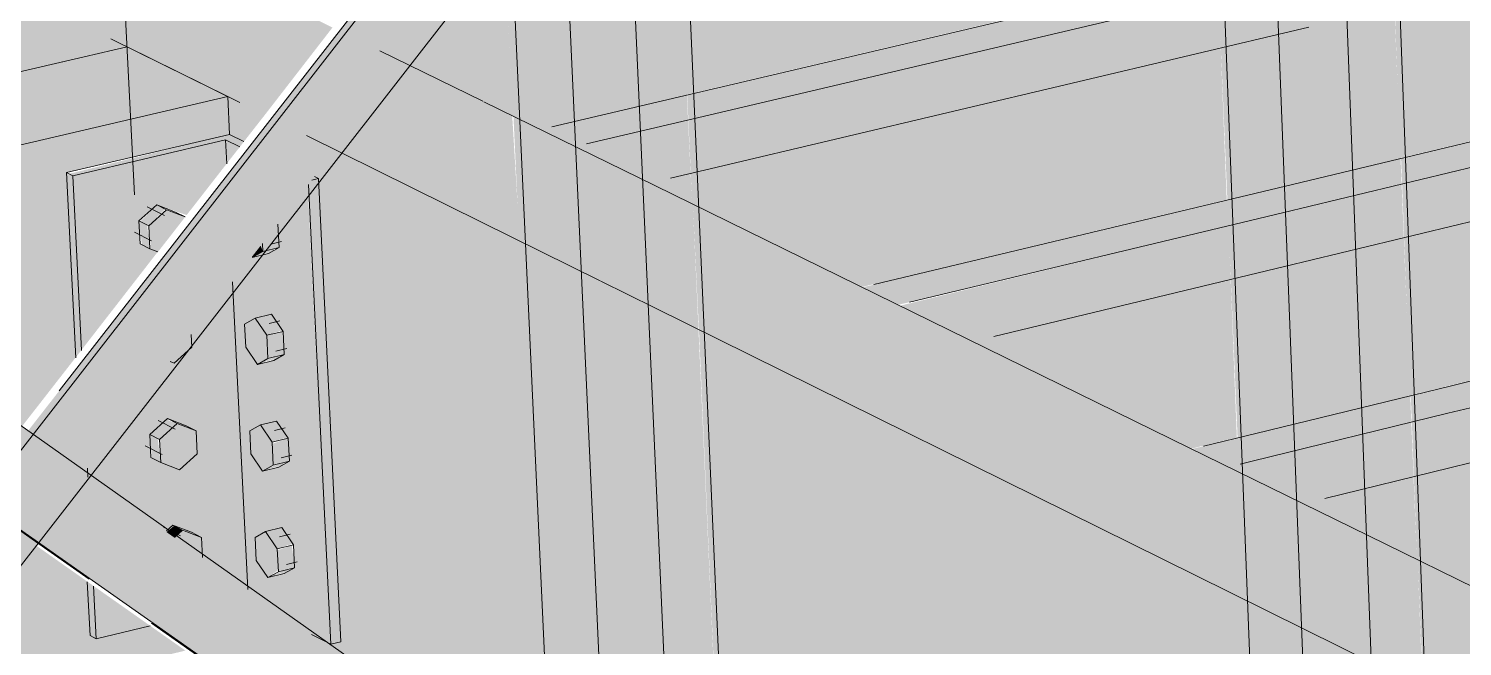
# Model space of a CAD drawing. Header units: inches. Extents: x -8026 to -8021, y -2777 to 2751.
# Drawn here: x -8022.01012 to -8021.96516, y 2750.26904 to 2750.28843 of the extents above; entities that cross this region are included whole.
import ezdxf

# ---------------------------------------------------------------- set-up
doc = ezdxf.new("R2010")
doc.units = ezdxf.units.IN
doc.header["$MEASUREMENT"] = 0
for name, color, linetype, lineweight in [('A-GLAZ-CWMG', 51, 'Continuous', 9), ('S-BEAM', 12, 'Continuous', 9), ('S-BEAM-2', 53, 'Continuous', 9), ('S-BEAM-4', 133, 'Continuous', 9), ('S-BEAM-6', 183, 'Continuous', 9), ('S-COLS', 52, 'Continuous', 9), ('S-COLS-1', 22, 'Continuous', 9), ('S-FSTN', 2, 'Continuous', 9)]:
    doc.layers.add(name, color=color, linetype=linetype, lineweight=lineweight)
doc.layers.add('A-GLAZ-CWMG-2', color=25, linetype='Continuous', lineweight=9, transparency=0.4)

msp = doc.modelspace()

# ---------------------------------------------------------------- hatches: boundary and pattern name
at = {"layer": 'A-GLAZ-CWMG-2'}
h = msp.add_hatch(color=256, dxfattribs=at)
h.paths.add_polyline_path([(-8021.971112, 2750.238782), (-8021.967375, 2750.23977), (-8021.967465, 2750.242164), (-8021.971367, 2750.244901), (-8021.971174, 2750.240398)], flags=0)
h.paths.add_polyline_path([(-8021.967605, 2750.245456), (-8021.967837, 2750.251175), (-8021.971705, 2750.253169), (-8021.971497, 2750.248206), (-8021.968386, 2750.246008)], flags=0)
h.paths.add_polyline_path([(-8021.968279, 2750.272602), (-8021.970377, 2750.32359), (-8021.974065, 2750.318849), (-8021.972157, 2750.274507), (-8021.968405, 2750.272664)], flags=0)
h.paths.add_polyline_path([(-8021.974211, 2750.322571), (-8021.970539, 2750.327331), (-8021.9718, 2750.357648), (-8021.975691, 2750.356879), (-8021.974226, 2750.322938)], flags=0)
h = msp.add_hatch(color=256, dxfattribs=at)
h.paths.add_polyline_path([(-8021.967375, 2750.23977), (-8021.965735, 2750.240204), (-8021.965764, 2750.240967), (-8021.967463, 2750.242116), (-8021.967435, 2750.241384)], flags=0)
h.paths.add_polyline_path([(-8021.965902, 2750.244252), (-8021.966142, 2750.250302), (-8021.967837, 2750.251175), (-8021.967605, 2750.245456), (-8021.965906, 2750.244255)], flags=0)
h.paths.add_polyline_path([(-8021.96658, 2750.271768), (-8021.968777, 2750.32569), (-8021.970377, 2750.32359), (-8021.968279, 2750.272602), (-8021.966755, 2750.271854)], flags=0)
h.paths.add_polyline_path([(-8021.970539, 2750.327331), (-8021.968915, 2750.329415), (-8021.970093, 2750.357985), (-8021.9718, 2750.357648), (-8021.970546, 2750.32753)], flags=0)
h = msp.add_hatch(color=256, dxfattribs=at)
h.paths.add_polyline_path([(-8021.992837, 2750.233033), (-8021.989174, 2750.234002), (-8021.990339, 2750.258228), (-8021.993399, 2750.260381), (-8021.994171, 2750.260189), (-8021.992864, 2750.2336)], flags=0)
h.paths.add_polyline_path([(-8021.991073, 2750.283789), (-8021.991687, 2750.296059), (-8021.995219, 2750.291466), (-8021.994953, 2750.28569), (-8021.991466, 2750.283981)], flags=0)
h.paths.add_polyline_path([(-8021.995423, 2750.295185), (-8021.991856, 2750.299777), (-8021.994507, 2750.353161), (-8021.998325, 2750.352407), (-8021.995485, 2750.29656)], flags=0)
h = msp.add_hatch(color=256, dxfattribs=at)
h.paths.add_polyline_path([(-8021.989174, 2750.234002), (-8021.987494, 2750.234447), (-8021.988569, 2750.256982), (-8021.990339, 2750.258228), (-8021.989204, 2750.234672)], flags=0)
h.paths.add_polyline_path([(-8021.988718, 2750.260349), (-8021.988773, 2750.261535), (-8021.989973, 2750.261236), (-8021.988907, 2750.260483)], flags=0)
h.paths.add_polyline_path([(-8021.989313, 2750.282924), (-8021.990048, 2750.298163), (-8021.991687, 2750.296059), (-8021.991073, 2750.283789), (-8021.99065, 2750.283581)], flags=0)
h.paths.add_polyline_path([(-8021.991856, 2750.299769), (-8021.990243, 2750.301887), (-8021.992756, 2750.353507), (-8021.994507, 2750.353161), (-8021.991856, 2750.299777)], flags=0)
for points in [[(-8021.990096, 2750.262771), (-8021.991058, 2750.283783), (-8021.994917, 2750.285677), (-8021.993933, 2750.264744), (-8021.991485, 2750.263485)], [(-8021.98834, 2750.261867), (-8021.989291, 2750.282916), (-8021.991058, 2750.283783), (-8021.990096, 2750.262771), (-8021.988456, 2750.261927)], [(-8021.967435, 2750.251114), (-8021.968259, 2750.272595), (-8021.972148, 2750.274504), (-8021.9713, 2750.253102)], [(-8021.965742, 2750.250243), (-8021.966556, 2750.271759), (-8021.968259, 2750.272595), (-8021.967435, 2750.251114), (-8021.966727, 2750.25075)]]:
    msp.add_hatch(color=256, dxfattribs=at).paths.add_polyline_path(points, flags=0)
at = {"layer": 'S-BEAM-2'}
h = msp.add_hatch(color=256, dxfattribs=at)
h.paths.add_polyline_path([(-8021.955922, 2750.262552), (-8021.956073, 2750.266615), (-8021.966556, 2750.271759), (-8021.966391, 2750.267736), (-8021.956701, 2750.262938)], flags=0)
h.paths.add_polyline_path([(-8021.971977, 2750.270502), (-8021.972148, 2750.274504), (-8021.989291, 2750.282916), (-8021.989099, 2750.27898), (-8021.974083, 2750.271544)], flags=0)
h.paths.add_polyline_path([(-8021.994719, 2750.281762), (-8021.994956, 2750.285696), (-8021.998373, 2750.287373), (-8022.000499, 2750.284624), (-8021.995599, 2750.282197)], flags=0)
h.paths.add_polyline_path([(-8022.002714, 2750.285721), (-8022.000593, 2750.288462), (-8022.007248, 2750.291728), (-8022.007035, 2750.28786), (-8022.003039, 2750.285881)], flags=0)
h = msp.add_hatch(color=256, dxfattribs=at)
h.paths.add_polyline_path([(-8022.275522, 2750.222858), (-8022.137134, 2750.255177), (-8022.138089, 2750.25742), (-8022.277996, 2750.224924)], flags=0)
h.paths.add_polyline_path([(-8022.127145, 2750.257509), (-8022.124007, 2750.258242), (-8022.12424, 2750.260637), (-8022.127382, 2750.259907), (-8022.127354, 2750.259628)], flags=0)
h.paths.add_polyline_path([(-8022.11658, 2750.259977), (-8022.113151, 2750.260777), (-8022.113375, 2750.263161), (-8022.116807, 2750.262364)], flags=0)
h.paths.add_polyline_path([(-8022.105601, 2750.262541), (-8022.101862, 2750.263414), (-8022.102074, 2750.265786), (-8022.105817, 2750.264916)], flags=0)
h.paths.add_polyline_path([(-8022.094183, 2750.265207), (-8022.09011, 2750.266158), (-8022.090311, 2750.268518), (-8022.094388, 2750.267571)], flags=0)
h.paths.add_polyline_path([(-8022.0823, 2750.267982), (-8022.064749, 2750.272081), (-8022.064926, 2750.274414), (-8022.082494, 2750.270334)], flags=0)
h.paths.add_polyline_path([(-8022.059429, 2750.273324), (-8022.040925, 2750.277645), (-8022.04108, 2750.279953), (-8022.059601, 2750.275651)], flags=0)
h.paths.add_polyline_path([(-8022.035563, 2750.278897), (-8022.023418, 2750.281734), (-8022.025903, 2750.283478), (-8022.035714, 2750.281199), (-8022.035569, 2750.27898)], flags=0)
h.paths.add_polyline_path([(-8022.019856, 2750.282565), (-8022.0177, 2750.283069), (-8022.017835, 2750.285352), (-8022.022329, 2750.284308), (-8022.021334, 2750.283607)], flags=0)
h.paths.add_polyline_path([(-8022.012301, 2750.28433), (-8022.003878, 2750.286297), (-8022.007035, 2750.28786), (-8022.01243, 2750.286607), (-8022.012378, 2750.285696)], flags=0)
h = msp.add_hatch(color=256, dxfattribs=at)
h.paths.add_polyline_path([(-8022.274793, 2750.217658), (-8022.135234, 2750.250611), (-8022.137134, 2750.255177), (-8022.275522, 2750.222858)], flags=0)
h.paths.add_polyline_path([(-8022.112247, 2750.242903), (-8022.11164, 2750.24305), (-8022.113151, 2750.260777), (-8022.11658, 2750.259977), (-8022.115269, 2750.244805), (-8022.112373, 2750.242982)], flags=0)
h.paths.add_polyline_path([(-8022.10414, 2750.244873), (-8022.100424, 2750.245776), (-8022.101862, 2750.263414), (-8022.105601, 2750.262541), (-8022.104211, 2750.245739)], flags=0)
h.paths.add_polyline_path([(-8022.092796, 2750.247629), (-8022.088749, 2750.248612), (-8022.09011, 2750.266158), (-8022.094183, 2750.265207), (-8022.093744, 2750.259633)], flags=0)
h.paths.add_polyline_path([(-8022.123259, 2750.249835), (-8022.124007, 2750.258242), (-8022.127145, 2750.257509), (-8022.126647, 2750.251967), (-8022.123789, 2750.250168)], flags=0)
h.paths.add_polyline_path([(-8022.080989, 2750.250498), (-8022.063549, 2750.254735), (-8022.064749, 2750.272081), (-8022.0823, 2750.267982), (-8022.081674, 2750.259635)], flags=0)
h.paths.add_polyline_path([(-8022.058263, 2750.256019), (-8022.039874, 2750.260488), (-8022.040925, 2750.277645), (-8022.059429, 2750.273324), (-8022.058507, 2750.25964)], flags=0)
h.paths.add_polyline_path([(-8022.034545, 2750.261782), (-8022.018286, 2750.265733), (-8022.016868, 2750.267553), (-8022.017402, 2750.277498), (-8022.023418, 2750.281734), (-8022.035563, 2750.278897)], flags=0)
h.paths.add_polyline_path([(-8022.011423, 2750.2674), (-8022.005206, 2750.268911), (-8022.006314, 2750.269691), (-8022.008006, 2750.269281), (-8022.008199, 2750.269417), (-8022.008283, 2750.271077), (-8022.010074, 2750.272338), (-8022.011579, 2750.270405), (-8022.011527, 2750.269416)], flags=0)
h.paths.add_polyline_path([(-8022.010389, 2750.275873), (-8022.008641, 2750.278118), (-8022.008935, 2750.283908), (-8022.00382, 2750.285106), (-8022.003878, 2750.286297), (-8022.012301, 2750.28433), (-8022.011918, 2750.276954), (-8022.010466, 2750.275928)], flags=0)
h.paths.add_polyline_path([(-8022.017587, 2750.280962), (-8022.0177, 2750.283069), (-8022.019856, 2750.282565)], flags=0)
h = msp.add_hatch(color=256, dxfattribs=at)
h.paths.add_polyline_path([(-8021.955325, 2750.244885), (-8021.955922, 2750.262552), (-8021.966391, 2750.267736), (-8021.965742, 2750.250243), (-8021.956187, 2750.245328)], flags=0)
h.paths.add_polyline_path([(-8021.9713, 2750.253102), (-8021.971977, 2750.270502), (-8021.989099, 2750.27898), (-8021.98834, 2750.261867), (-8021.971494, 2750.253202)], flags=0)
h.paths.add_polyline_path([(-8021.993933, 2750.264744), (-8021.994719, 2750.281762), (-8022.000499, 2750.284624), (-8022.001156, 2750.283784), (-8022.001029, 2750.283721), (-8022.000328, 2750.269187), (-8022.000647, 2750.26911), (-8022.001252, 2750.269417), (-8021.996492, 2750.266061), (-8021.995065, 2750.265327)], flags=0)
h.paths.add_polyline_path([(-8022.00337, 2750.284883), (-8022.002714, 2750.285721), (-8022.003878, 2750.286297), (-8022.00382, 2750.285106), (-8022.003476, 2750.284936)], flags=0)
at = {"layer": 'S-BEAM-4'}
h = msp.add_hatch(color=256, dxfattribs=at)
h.paths.add_polyline_path([(-8021.994953, 2750.28569), (-8021.995138, 2750.289698), (-8021.996919, 2750.289284), (-8021.998399, 2750.287382), (-8021.994992, 2750.285709)], flags=0)
h.paths.add_polyline_path([(-8021.989496, 2750.286356), (-8021.972854, 2750.290273), (-8021.973033, 2750.294844), (-8021.989701, 2750.290964), (-8021.989538, 2750.287314)], flags=0)
h.paths.add_polyline_path([(-8021.967394, 2750.291558), (-8021.957116, 2750.293977), (-8021.95727, 2750.298514), (-8021.967563, 2750.296117), (-8021.967464, 2750.293445)], flags=0)
h = msp.add_hatch(color=256, dxfattribs=at)
h.paths.add_polyline_path([(-8021.989429, 2750.285561), (-8021.972796, 2750.289484), (-8021.972829, 2750.290261), (-8021.989467, 2750.286344), (-8021.989436, 2750.285699)], flags=0)
h.paths.add_polyline_path([(-8021.967338, 2750.290771), (-8021.957066, 2750.293194), (-8021.957094, 2750.293965), (-8021.96737, 2750.291546)], flags=0)
h = msp.add_hatch(color=256, dxfattribs=at)
h.paths.add_polyline_path([(-8021.989354, 2750.283887), (-8021.972731, 2750.287823), (-8021.972796, 2750.289484), (-8021.989429, 2750.285561), (-8021.989381, 2750.284474)], flags=0)
h.paths.add_polyline_path([(-8021.967277, 2750.289115), (-8021.95701, 2750.291545), (-8021.957066, 2750.293194), (-8021.967338, 2750.290771), (-8021.967298, 2750.289696)], flags=0)
h = msp.add_hatch(color=256, dxfattribs=at)
h.paths.add_polyline_path([(-8021.984004, 2750.280317), (-8021.972547, 2750.28306), (-8021.972733, 2750.287824), (-8021.989356, 2750.283888), (-8021.989313, 2750.282924), (-8021.985541, 2750.281071)], flags=0)
h.paths.add_polyline_path([(-8021.967101, 2750.284365), (-8021.956851, 2750.286819), (-8021.957011, 2750.291546), (-8021.967278, 2750.289115), (-8021.967151, 2750.285708)], flags=0)
h = msp.add_hatch(color=256, dxfattribs=at)
h.paths.add_polyline_path([(-8021.982857, 2750.279758), (-8021.972487, 2750.282246), (-8021.972521, 2750.28305), (-8021.983976, 2750.280307)], flags=0)
h.paths.add_polyline_path([(-8021.967044, 2750.283552), (-8021.956799, 2750.28601), (-8021.956829, 2750.286808), (-8021.967077, 2750.284354)], flags=0)
h = msp.add_hatch(color=256, dxfattribs=at)
h.paths.add_polyline_path([(-8021.980519, 2750.278609), (-8021.972421, 2750.28056), (-8021.972487, 2750.282246), (-8021.9828, 2750.27973), (-8021.981347, 2750.279016)], flags=0)
h.paths.add_polyline_path([(-8021.966981, 2750.281871), (-8021.956743, 2750.284337), (-8021.956799, 2750.28601), (-8021.967044, 2750.283552), (-8021.967004, 2750.282467)], flags=0)
h = msp.add_hatch(color=256, dxfattribs=at)
h.paths.add_polyline_path([(-8021.973668, 2750.275245), (-8021.972229, 2750.275595), (-8021.972422, 2750.280561), (-8021.980521, 2750.27861), (-8021.974131, 2750.275472)], flags=0)
h.paths.add_polyline_path([(-8021.966798, 2750.276919), (-8021.956577, 2750.27941), (-8021.956778, 2750.28433), (-8021.966983, 2750.281871), (-8021.966818, 2750.277432)], flags=0)
h = msp.add_hatch(color=256, dxfattribs=at)
h.paths.add_polyline_path([(-8021.972496, 2750.274673), (-8021.972167, 2750.274754), (-8021.972202, 2750.275586), (-8021.973641, 2750.275235)], flags=0)
h.paths.add_polyline_path([(-8021.966739, 2750.276079), (-8021.956523, 2750.278574), (-8021.956554, 2750.2794), (-8021.966773, 2750.276909), (-8021.966753, 2750.276426)], flags=0)
h = msp.add_hatch(color=256, dxfattribs=at)
h.paths.add_polyline_path([(-8021.966676, 2750.274373), (-8021.956466, 2750.276876), (-8021.956523, 2750.278574), (-8021.966739, 2750.276079), (-8021.966698, 2750.274984)], flags=0)
h.paths.add_polyline_path([(-8021.972157, 2750.274507), (-8021.972167, 2750.274754), (-8021.972496, 2750.274673)], flags=0)
msp.add_hatch(color=256, dxfattribs=at).paths.add_polyline_path([(-8021.963085, 2750.270051), (-8021.956293, 2750.271736), (-8021.956467, 2750.276876), (-8021.966677, 2750.274373), (-8021.96658, 2750.271768), (-8021.964599, 2750.270795)], flags=0)
at = {"layer": 'S-BEAM-6'}
msp.add_hatch(color=256, dxfattribs=at).paths.add_polyline_path([(-8022.056422, 2750.216059), (-8022.052833, 2750.217009), (-8021.951938, 2750.34667), (-8021.952047, 2750.350101), (-8022.052888, 2750.220598)], flags=0)
h = msp.add_hatch(color=256, dxfattribs=at)
h.paths.add_polyline_path([(-8022.055339, 2750.21745), (-8022.034976, 2750.243601), (-8022.035146, 2750.243697), (-8022.055359, 2750.217739)], flags=0)
h.paths.add_polyline_path([(-8022.033305, 2750.245747), (-8022.013158, 2750.271621), (-8022.013331, 2750.27171), (-8022.033323, 2750.246037)], flags=0)
h.paths.add_polyline_path([(-8022.009984, 2750.275696), (-8021.991569, 2750.299346), (-8021.991745, 2750.29943), (-8022.010141, 2750.275807)], flags=0)
h.paths.add_polyline_path([(-8021.989933, 2750.301447), (-8021.970205, 2750.326781), (-8021.970386, 2750.326859), (-8021.989946, 2750.30174)], flags=0)
h.paths.add_polyline_path([(-8021.968587, 2750.32886), (-8021.953452, 2750.348297), (-8021.953634, 2750.34837), (-8021.968598, 2750.329154)], flags=0)
h = msp.add_hatch(color=256, dxfattribs=at)
h.paths.add_polyline_path([(-8021.964499, 2750.240389), (-8021.961255, 2750.241247), (-8022.008166, 2750.274411), (-8022.00981, 2750.272298), (-8021.969733, 2750.244075)], flags=0)
h.paths.add_polyline_path([(-8022.011631, 2750.273581), (-8022.009984, 2750.275696), (-8022.078592, 2750.324198), (-8022.080146, 2750.321831), (-8022.011788, 2750.273691)], flags=0)
at = {"layer": 'S-COLS-1'}
h = msp.add_hatch(color=256, dxfattribs=at)
h.paths.add_polyline_path([(-8022.00674, 2750.146418), (-8022.002913, 2750.147605), (-8022.002971, 2750.148736), (-8022.005267, 2750.15025), (-8022.005899, 2750.162453), (-8022.004365, 2750.162915), (-8022.005577, 2750.163473), (-8022.007519, 2750.161286), (-8022.006822, 2750.147993)], flags=0)
h.paths.add_polyline_path([(-8022.005897, 2750.166512), (-8022.003989, 2750.168659), (-8022.00547, 2750.197668), (-8022.009367, 2750.196568), (-8022.00784, 2750.16741), (-8022.006594, 2750.166834)], flags=0)
h.paths.add_polyline_path([(-8022.00942, 2750.228559), (-8022.004135, 2750.229957), (-8022.006076, 2750.268705), (-8022.011434, 2750.267403), (-8022.009438, 2750.228893)], flags=0)
h.paths.add_polyline_path([(-8022.01243, 2750.286607), (-8022.007035, 2750.28786), (-8022.010135, 2750.349752), (-8022.015648, 2750.348662), (-8022.012495, 2750.287858)], flags=0)
h.paths.add_polyline_path([(-8022.017652, 2750.354689), (-8022.010453, 2750.356087), (-8022.011855, 2750.384096), (-8022.019342, 2750.386957), (-8022.017691, 2750.355436)], flags=0)
at = {"layer": 'S-FSTN'}
for points in [[(-8022.008742, 2750.283812), (-8022.003945, 2750.284936), (-8022.004139, 2750.285032), (-8022.008857, 2750.28387)], [(-8022.000646, 2750.269109), (-8022.000328, 2750.269187), (-8022.001029, 2750.283721), (-8022.001263, 2750.283646), (-8022.001343, 2750.283542), (-8022.000661, 2750.269417)], [(-8022.006354, 2750.282244), (-8022.005842, 2750.282766), (-8022.006105, 2750.282898), (-8022.006617, 2750.282376), (-8022.006354, 2750.282244)], [(-8022.006067, 2750.28142), (-8022.005212, 2750.282518), (-8022.005815, 2750.282727), (-8022.006354, 2750.282244), (-8022.006288, 2750.281505)], [(-8022.005212, 2750.282518), (-8022.005211, 2750.282519), (-8022.006018, 2750.282864), (-8022.005289, 2750.282548)], [(-8022.006317, 2750.281516), (-8022.00641, 2750.282272), (-8022.006662, 2750.282399), (-8022.006569, 2750.281642), (-8022.006318, 2750.281516)], [(-8022.00278, 2750.281439), (-8022.00227, 2750.28156), (-8022.002358, 2750.282244), (-8022.002789, 2750.281621)], [(-8022.003111, 2750.28125), (-8022.00278, 2750.281439), (-8022.002845, 2750.281618), (-8022.003113, 2750.281276)], [(-8022.003111, 2750.28125), (-8022.00244, 2750.281462), (-8022.00244, 2750.281519), (-8022.002918, 2750.28136), (-8022.003039, 2750.281291)], [(-8022.002652, 2750.278807), (-8022.002164, 2750.278961), (-8022.002521, 2750.279464), (-8022.003018, 2750.279346), (-8022.002806, 2750.279033)], [(-8022.002947, 2750.277893), (-8022.002618, 2750.278103), (-8022.002652, 2750.278807), (-8022.00304, 2750.279333), (-8022.003348, 2750.279158), (-8022.003313, 2750.278432), (-8022.002987, 2750.277952)], [(-8022.005557, 2750.277932), (-8022.005001, 2750.278431), (-8022.005021, 2750.278829), (-8022.00563, 2750.27796)], [(-8022.002617, 2750.278081), (-8022.002108, 2750.278225), (-8022.002162, 2750.278924), (-8022.002652, 2750.278807), (-8022.002618, 2750.278103)], [(-8022.002947, 2750.277893), (-8022.002276, 2750.278106), (-8022.002277, 2750.278162), (-8022.002765, 2750.277997)], [(-8022.006018, 2750.275533), (-8022.005462, 2750.276032), (-8022.005759, 2750.276145), (-8022.006326, 2750.275689), (-8022.006019, 2750.275533)], [(-8022.00539, 2750.274583), (-8022.004835, 2750.275083), (-8022.004871, 2750.275807), (-8022.005471, 2750.276025), (-8022.006018, 2750.275533), (-8022.005982, 2750.274808), (-8022.005463, 2750.274611)], [(-8022.004871, 2750.275807), (-8022.005625, 2750.276133), (-8022.005135, 2750.275908)], [(-8022.002783, 2750.274544), (-8022.002453, 2750.27473), (-8022.002488, 2750.275455), (-8022.002854, 2750.275993), (-8022.003184, 2750.275807), (-8022.003149, 2750.275083), (-8022.002799, 2750.274568)], [(-8022.002488, 2750.275455), (-8022.001997, 2750.275603), (-8022.00239, 2750.276104), (-8022.002854, 2750.275993), (-8022.002561, 2750.275562)], [(-8022.005982, 2750.274808), (-8022.006075, 2750.275561), (-8022.006326, 2750.275689), (-8022.006254, 2750.274946), (-8022.005983, 2750.274808)], [(-8022.002453, 2750.27473), (-8022.001944, 2750.274852), (-8022.001999, 2750.275572), (-8022.002486, 2750.275398), (-8022.002465, 2750.274969)], [(-8022.002783, 2750.274544), (-8022.002113, 2750.274757), (-8022.002114, 2750.274811), (-8022.00259, 2750.274653), (-8022.002765, 2750.274554)], [(-8022.005553, 2750.272456), (-8022.005296, 2750.272688), (-8022.005562, 2750.272824), (-8022.0058, 2750.27263), (-8022.005588, 2750.27248)], [(-8022.004674, 2750.271834), (-8022.004705, 2750.272464), (-8022.005312, 2750.272673), (-8022.005553, 2750.272456), (-8022.004781, 2750.27191)], [(-8022.004705, 2750.272464), (-8022.005422, 2750.272777), (-8022.005046, 2750.272593)], [(-8022.002325, 2750.272109), (-8022.001839, 2750.272265), (-8022.002195, 2750.272768), (-8022.00269, 2750.272649), (-8022.002422, 2750.272252)], [(-8022.00262, 2750.271202), (-8022.002292, 2750.271439), (-8022.002325, 2750.272109), (-8022.00269, 2750.272649), (-8022.00302, 2750.272464), (-8022.002985, 2750.271742), (-8022.002629, 2750.271217)], [(-8022.00229, 2750.271386), (-8022.001781, 2750.271509), (-8022.001869, 2750.272219), (-8022.002323, 2750.272057), (-8022.002291, 2750.271414)], [(-8022.00262, 2750.271202), (-8022.001943, 2750.271419), (-8022.001977, 2750.271462), (-8022.002464, 2750.271289), (-8022.00261, 2750.271208)]]:
    msp.add_hatch(color=256, dxfattribs=at).paths.add_polyline_path(points, flags=0)
h = msp.add_hatch(color=256, dxfattribs=at)
h.paths.add_polyline_path([(-8022.008005, 2750.269281), (-8022.006313, 2750.269691), (-8022.008089, 2750.270941), (-8022.008012, 2750.269417)], flags=0)
h.paths.add_polyline_path([(-8022.003252, 2750.270829), (-8022.003727, 2750.280493), (-8022.005022, 2750.27883), (-8022.005002, 2750.278432), (-8022.005575, 2750.277939), (-8022.005712, 2750.277943), (-8022.008277, 2750.274646), (-8022.008263, 2750.274371), (-8022.005758, 2750.272664), (-8022.005557, 2750.272828), (-8022.004706, 2750.272464), (-8022.00467, 2750.271831), (-8022.003427, 2750.270953)], flags=0)
h.paths.add_polyline_path([(-8022.005391, 2750.274583), (-8022.00629, 2750.274965), (-8022.006292, 2750.27572), (-8022.005723, 2750.276171), (-8022.004872, 2750.275807), (-8022.004836, 2750.275083), (-8022.005319, 2750.274649)], flags=0)
h.paths.add_polyline_path([(-8022.008465, 2750.278343), (-8022.006074, 2750.281423), (-8022.006626, 2750.281671), (-8022.006616, 2750.28244), (-8022.006105, 2750.282898), (-8022.005168, 2750.282576), (-8022.003909, 2750.284193), (-8022.003945, 2750.284936), (-8022.008742, 2750.283812), (-8022.008507, 2750.279184)], flags=0)
h = msp.add_hatch(color=256, dxfattribs=at)
h.paths.add_polyline_path([(-8022.001243, 2750.28367), (-8022.001029, 2750.283721), (-8022.001162, 2750.283776), (-8022.001204, 2750.283721)], flags=0)
h.paths.add_polyline_path([(-8022.0035, 2750.284715), (-8022.00337, 2750.284883), (-8022.00382, 2750.285106), (-8022.004139, 2750.285032), (-8022.003807, 2750.284867)], flags=0)
h = msp.add_hatch(color=256, dxfattribs=at)
h.paths.add_polyline_path([(-8022.000646, 2750.269109), (-8022.001371, 2750.283506), (-8022.002303, 2750.282235), (-8022.002325, 2750.281528), (-8022.002782, 2750.281328), (-8022.003185, 2750.281186), (-8022.003727, 2750.280493), (-8022.003233, 2750.270815), (-8022.001246, 2750.269417)], flags=0)
h.paths.add_polyline_path([(-8022.002622, 2750.271203), (-8022.002987, 2750.271742), (-8022.002986, 2750.272485), (-8022.002493, 2750.272697), (-8022.002167, 2750.272749), (-8022.002116, 2750.272613), (-8022.001977, 2750.272442), (-8022.001816, 2750.272232), (-8022.001828, 2750.271483), (-8022.002292, 2750.271282), (-8022.002615, 2750.271205)], flags=0)
h.paths.add_polyline_path([(-8022.002785, 2750.274545), (-8022.00315, 2750.275083), (-8022.00315, 2750.275828), (-8022.00266, 2750.276041), (-8022.002358, 2750.276065), (-8022.001978, 2750.275562), (-8022.001996, 2750.274823), (-8022.002455, 2750.274623), (-8022.002768, 2750.274549)], flags=0)
h.paths.add_polyline_path([(-8022.002949, 2750.277894), (-8022.003315, 2750.278432), (-8022.003303, 2750.279185), (-8022.002878, 2750.27938), (-8022.002493, 2750.279444), (-8022.002137, 2750.278832), (-8022.002161, 2750.278171), (-8022.002618, 2750.277972), (-8022.002764, 2750.277938)], flags=0)
h.paths.add_polyline_path([(-8022.003909, 2750.284193), (-8022.0035, 2750.284715), (-8022.003945, 2750.284936), (-8022.003924, 2750.2845)], flags=0)
h = msp.add_hatch(color=256, dxfattribs=at)
h.paths.add_polyline_path([(-8022.008005, 2750.269281), (-8022.008089, 2750.270941), (-8022.008283, 2750.271077), (-8022.008197, 2750.26938)], flags=0)
h.paths.add_polyline_path([(-8022.008263, 2750.274371), (-8022.008277, 2750.274646), (-8022.008411, 2750.274475)], flags=0)
h.paths.add_polyline_path([(-8022.008641, 2750.278118), (-8022.008465, 2750.278343), (-8022.008742, 2750.283812), (-8022.008935, 2750.283908), (-8022.008695, 2750.279184)], flags=0)

# ---------------------------------------------------------------- linework, layer by layer
at = {"layer": 'A-GLAZ-CWMG'}
for p, q in [((-8021.965284, 2750.239909), (-8021.969651, 2750.357517)), ((-8021.971351, 2750.35718), (-8021.966917, 2750.239476)), ((-8021.993965, 2750.352705), (-8021.988622, 2750.233725)), ((-8021.986949, 2750.234168), (-8021.992221, 2750.35305)), ((-8021.972118, 2750.319622), (-8021.969314, 2750.246521)), ((-8021.973725, 2750.317529), (-8021.971006, 2750.247667)), ((-8021.993304, 2750.292171), (-8021.991927, 2750.261954)), ((-8021.994927, 2750.290081), (-8021.993686, 2750.263166))]:
    msp.add_line(p, q, dxfattribs=at)
at = {"layer": 'S-BEAM'}
for p, q in [((-8021.951904, 2750.350284), (-8022.056043, 2750.216547)), ((-8022.052412, 2750.217551), (-8021.951757, 2750.346903)), ((-8021.959972, 2750.240341), (-8022.078592, 2750.324198)), ((-8022.080146, 2750.321831), (-8021.96306, 2750.239376)), ((-8022.009161, 2750.277065), (-8021.990884, 2750.300535)), ((-8021.988511, 2750.28657), (-8021.969958, 2750.290937)), ((-8021.970031, 2750.290136), (-8021.988606, 2750.285756)), ((-8021.969969, 2750.288477), (-8021.988532, 2750.284082)), ((-8022.009905, 2750.272332), (-8022.032699, 2750.288384)), ((-8022.007545, 2750.288112), (-8022.003497, 2750.286108)), ((-8022.007035, 2750.28786), (-8022.011733, 2750.286769)), ((-8022.007035, 2750.28786), (-8022.003878, 2750.286297)), ((-8021.99588, 2750.286149), (-8021.999104, 2750.287731)), ((-8022.011218, 2750.284583), (-8022.003878, 2750.286297)), ((-8022.003878, 2750.286297), (-8022.003819, 2750.2851)), ((-8021.993715, 2750.285345), (-8021.988511, 2750.28657)), ((-8021.990483, 2750.283501), (-8021.995844, 2750.286131)), ((-8021.988606, 2750.285756), (-8021.992621, 2750.284809)), ((-8022.001406, 2750.285073), (-8021.995903, 2750.282348)), ((-8021.970705, 2750.283485), (-8021.964636, 2750.284938)), ((-8021.988532, 2750.284082), (-8021.989995, 2750.283735)), ((-8021.964721, 2750.284109), (-8021.970798, 2750.282651)), ((-8021.973724, 2750.275277), (-8021.990483, 2750.283501)), ((-8021.983613, 2750.280394), (-8021.970705, 2750.283485)), ((-8021.970798, 2750.282651), (-8021.982493, 2750.279845)), ((-8021.995903, 2750.282348), (-8021.992193, 2750.280511)), ((-8021.964661, 2750.28243), (-8021.970734, 2750.280967)), ((-8021.970734, 2750.280967), (-8021.979853, 2750.27877)), ((-8021.992181, 2750.280505), (-8021.990484, 2750.279665)), ((-8021.965499, 2750.27722), (-8021.95406, 2750.280008)), ((-8021.990484, 2750.279665), (-8021.973536, 2750.271274)), ((-8021.954152, 2750.279153), (-8021.965605, 2750.276356)), ((-8021.971637, 2750.275724), (-8021.965499, 2750.27722)), ((-8021.954097, 2750.277456), (-8021.965543, 2750.27465)), ((-8021.965605, 2750.276356), (-8021.971751, 2750.274855)), ((-8021.973271, 2750.275325), (-8021.971637, 2750.275724)), ((-8021.968114, 2750.272524), (-8021.973724, 2750.275277)), ((-8021.971751, 2750.274855), (-8021.972125, 2750.274764)), ((-8021.965543, 2750.27465), (-8021.969471, 2750.273687)), ((-8022.008225, 2750.271149), (-8022.009905, 2750.272332)), ((-8021.957401, 2750.267267), (-8021.968114, 2750.272524)), ((-8021.973536, 2750.271274), (-8021.967862, 2750.268464)), ((-8021.986877, 2750.256116), (-8022.006266, 2750.26977))]:
    msp.add_line(p, q, dxfattribs=at)
at = {"layer": 'S-COLS'}
msp.add_line((-8022.006803, 2750.283211), (-8022.010004, 2750.347124), dxfattribs=at)
at = {"layer": 'S-FSTN'}
for p, q in [((-8022.008935, 2750.283908), (-8022.004139, 2750.285032)), ((-8022.003945, 2750.284936), (-8022.008742, 2750.283812)), ((-8022.00382, 2750.285106), (-8022.004139, 2750.285032)), ((-8022.003909, 2750.284189), (-8022.003945, 2750.284936)), ((-8022.003945, 2750.284936), (-8022.003501, 2750.284715)), ((-8022.003371, 2750.284884), (-8022.00382, 2750.285106)), ((-8022.00864, 2750.278101), (-8022.008935, 2750.283908)), ((-8022.008935, 2750.283908), (-8022.008742, 2750.283812)), ((-8022.008742, 2750.283812), (-8022.008464, 2750.278326)), ((-8022.000646, 2750.269109), (-8022.001343, 2750.283541)), ((-8022.001243, 2750.28367), (-8022.001029, 2750.283721)), ((-8022.001029, 2750.283721), (-8022.001156, 2750.283784)), ((-8022.000328, 2750.269187), (-8022.001029, 2750.283721)), ((-8022.006662, 2750.282399), (-8022.006105, 2750.282898)), ((-8022.006662, 2750.282399), (-8022.006105, 2750.282898)), ((-8022.006403, 2750.282835), (-8022.005867, 2750.282567)), ((-8022.006403, 2750.282835), (-8022.005867, 2750.282567)), ((-8022.005796, 2750.282743), (-8022.006354, 2750.282244)), ((-8022.005796, 2750.282743), (-8022.006354, 2750.282244)), ((-8022.006105, 2750.282898), (-8022.005512, 2750.282669)), ((-8022.005796, 2750.282743), (-8022.006105, 2750.282898)), ((-8022.006105, 2750.282898), (-8022.005512, 2750.282669)), ((-8022.005796, 2750.282743), (-8022.006105, 2750.282898)), ((-8022.005212, 2750.282518), (-8022.005796, 2750.282743)), ((-8022.005212, 2750.282518), (-8022.005796, 2750.282743)), ((-8022.005512, 2750.282669), (-8022.005211, 2750.282519)), ((-8022.005512, 2750.282669), (-8022.005211, 2750.282519)), ((-8022.006626, 2750.281671), (-8022.006662, 2750.282399)), ((-8022.006354, 2750.282244), (-8022.006662, 2750.282399)), ((-8022.006626, 2750.281671), (-8022.006662, 2750.282399)), ((-8022.006354, 2750.282244), (-8022.006662, 2750.282399)), ((-8022.006354, 2750.282244), (-8022.006317, 2750.281516)), ((-8022.006354, 2750.282244), (-8022.006317, 2750.281516)), ((-8022.00227, 2750.28156), (-8022.002305, 2750.282287)), ((-8022.00227, 2750.28156), (-8022.002305, 2750.282287)), ((-8022.006268, 2750.281773), (-8022.006804, 2750.282042)), ((-8022.006268, 2750.281773), (-8022.006804, 2750.282042)), ((-8022.006317, 2750.281516), (-8022.006626, 2750.281671)), ((-8022.006317, 2750.281516), (-8022.006626, 2750.281671)), ((-8022.002792, 2750.281685), (-8022.00278, 2750.281439)), ((-8022.002792, 2750.281685), (-8022.00278, 2750.281439)), ((-8022.002191, 2750.281744), (-8022.00253, 2750.281664)), ((-8022.002191, 2750.281744), (-8022.00253, 2750.281664)), ((-8022.006317, 2750.281516), (-8022.006067, 2750.28142)), ((-8022.006317, 2750.281516), (-8022.006067, 2750.28142)), ((-8022.003111, 2750.28125), (-8022.00278, 2750.281439)), ((-8022.00278, 2750.281439), (-8022.003111, 2750.28125)), ((-8022.003111, 2750.28125), (-8022.002601, 2750.28137)), ((-8022.003111, 2750.28125), (-8022.002601, 2750.28137)), ((-8022.00278, 2750.281439), (-8022.00227, 2750.28156)), ((-8022.00278, 2750.281439), (-8022.00227, 2750.28156)), ((-8022.00227, 2750.28156), (-8022.002601, 2750.28137)), ((-8022.002601, 2750.28137), (-8022.00227, 2750.28156)), ((-8022.003252, 2750.270827), (-8022.003726, 2750.280478)), ((-8022.002508, 2750.279467), (-8022.003018, 2750.279346)), ((-8022.002508, 2750.279467), (-8022.002142, 2750.278928)), ((-8022.003018, 2750.279346), (-8022.003348, 2750.279158)), ((-8022.003313, 2750.278432), (-8022.003348, 2750.279158)), ((-8022.002652, 2750.278807), (-8022.003018, 2750.279346)), ((-8022.002577, 2750.279173), (-8022.00224, 2750.279253)), ((-8022.005001, 2750.278431), (-8022.005021, 2750.278829)), ((-8022.002142, 2750.278928), (-8022.002652, 2750.278807)), ((-8022.002652, 2750.278807), (-8022.002617, 2750.278081)), ((-8022.002142, 2750.278928), (-8022.002107, 2750.278202)), ((-8022.005557, 2750.277932), (-8022.005001, 2750.278431)), ((-8022.002947, 2750.277893), (-8022.003313, 2750.278432)), ((-8022.002617, 2750.278081), (-8022.002947, 2750.277893)), ((-8022.002107, 2750.278202), (-8022.002617, 2750.278081)), ((-8022.002107, 2750.278202), (-8022.002437, 2750.278015)), ((-8022.002028, 2750.278388), (-8022.002365, 2750.278308)), ((-8022.005682, 2750.27798), (-8022.005557, 2750.277932)), ((-8022.002947, 2750.277893), (-8022.002437, 2750.278015)), ((-8022.006326, 2750.275689), (-8022.005771, 2750.276189)), ((-8022.006063, 2750.276129), (-8022.00553, 2750.275859)), ((-8022.005462, 2750.276032), (-8022.006018, 2750.275533)), ((-8022.005771, 2750.276189), (-8022.005462, 2750.276032)), ((-8022.005179, 2750.275964), (-8022.005771, 2750.276189)), ((-8022.005462, 2750.276032), (-8022.004871, 2750.275807)), ((-8022.004871, 2750.275807), (-8022.005179, 2750.275964)), ((-8022.004835, 2750.275083), (-8022.004871, 2750.275807)), ((-8022.003184, 2750.275807), (-8022.002854, 2750.275993)), ((-8022.003184, 2750.275807), (-8022.003149, 2750.275083)), ((-8022.002345, 2750.276115), (-8022.002854, 2750.275993)), ((-8022.002854, 2750.275993), (-8022.002488, 2750.275455)), ((-8022.002415, 2750.275822), (-8022.002078, 2750.275903)), ((-8022.001979, 2750.275577), (-8022.002345, 2750.276115)), ((-8022.00629, 2750.274965), (-8022.006326, 2750.275689)), ((-8022.006018, 2750.275533), (-8022.006326, 2750.275689)), ((-8022.006018, 2750.275533), (-8022.005982, 2750.274808)), ((-8022.001979, 2750.275577), (-8022.002488, 2750.275455)), ((-8022.002488, 2750.275455), (-8022.002453, 2750.27473)), ((-8022.001944, 2750.274852), (-8022.001979, 2750.275577)), ((-8022.005936, 2750.275069), (-8022.006468, 2750.27534)), ((-8022.005982, 2750.274808), (-8022.00629, 2750.274965)), ((-8022.00539, 2750.274583), (-8022.004835, 2750.275083)), ((-8022.003149, 2750.275083), (-8022.002783, 2750.274544)), ((-8022.001865, 2750.27504), (-8022.002202, 2750.274959)), ((-8022.008276, 2750.27463), (-8022.008262, 2750.274355)), ((-8022.005982, 2750.274808), (-8022.00539, 2750.274583)), ((-8022.002783, 2750.274544), (-8022.002453, 2750.27473)), ((-8022.002274, 2750.274666), (-8022.002783, 2750.274544)), ((-8022.002453, 2750.27473), (-8022.001944, 2750.274852)), ((-8022.001944, 2750.274852), (-8022.002274, 2750.274666)), ((-8022.005893, 2750.272787), (-8022.005362, 2750.272516)), ((-8022.005795, 2750.272673), (-8022.005604, 2750.272845)), ((-8022.005604, 2750.272845), (-8022.005013, 2750.272622)), ((-8022.005296, 2750.272688), (-8022.005604, 2750.272845)), ((-8022.005296, 2750.272688), (-8022.005553, 2750.272456)), ((-8022.004705, 2750.272464), (-8022.005296, 2750.272688)), ((-8022.00269, 2750.272649), (-8022.002182, 2750.272771)), ((-8022.002182, 2750.272771), (-8022.001816, 2750.272232)), ((-8022.005013, 2750.272622), (-8022.004705, 2750.272464)), ((-8022.004674, 2750.271834), (-8022.004705, 2750.272464)), ((-8022.00302, 2750.272464), (-8022.00269, 2750.272649)), ((-8022.002985, 2750.271742), (-8022.00302, 2750.272464)), ((-8022.002325, 2750.272109), (-8022.00269, 2750.272649)), ((-8022.001816, 2750.272232), (-8022.002325, 2750.272109)), ((-8022.002252, 2750.272479), (-8022.001916, 2750.27256)), ((-8022.001816, 2750.272232), (-8022.001781, 2750.271509)), ((-8022.00229, 2750.271386), (-8022.002325, 2750.272109)), ((-8022.002985, 2750.271742), (-8022.00262, 2750.271202)), ((-8022.00229, 2750.271386), (-8022.00262, 2750.271202)), ((-8022.00262, 2750.271202), (-8022.002111, 2750.271325)), ((-8022.001781, 2750.271509), (-8022.00229, 2750.271386)), ((-8022.001781, 2750.271509), (-8022.002111, 2750.271325)), ((-8022.001702, 2750.271698), (-8022.002038, 2750.271617)), ((-8022.008197, 2750.26938), (-8022.008283, 2750.27107)), ((-8022.008089, 2750.270934), (-8022.008005, 2750.269281)), ((-8022.00631, 2750.269691), (-8022.008005, 2750.269281)), ((-8022.008005, 2750.269281), (-8022.008197, 2750.26938)), ((-8022.001247, 2750.269418), (-8022.000646, 2750.269109)), ((-8022.000646, 2750.269109), (-8022.000328, 2750.269187))]:
    msp.add_line(p, q, dxfattribs=at)

doc.saveas('drawing.dxf')
